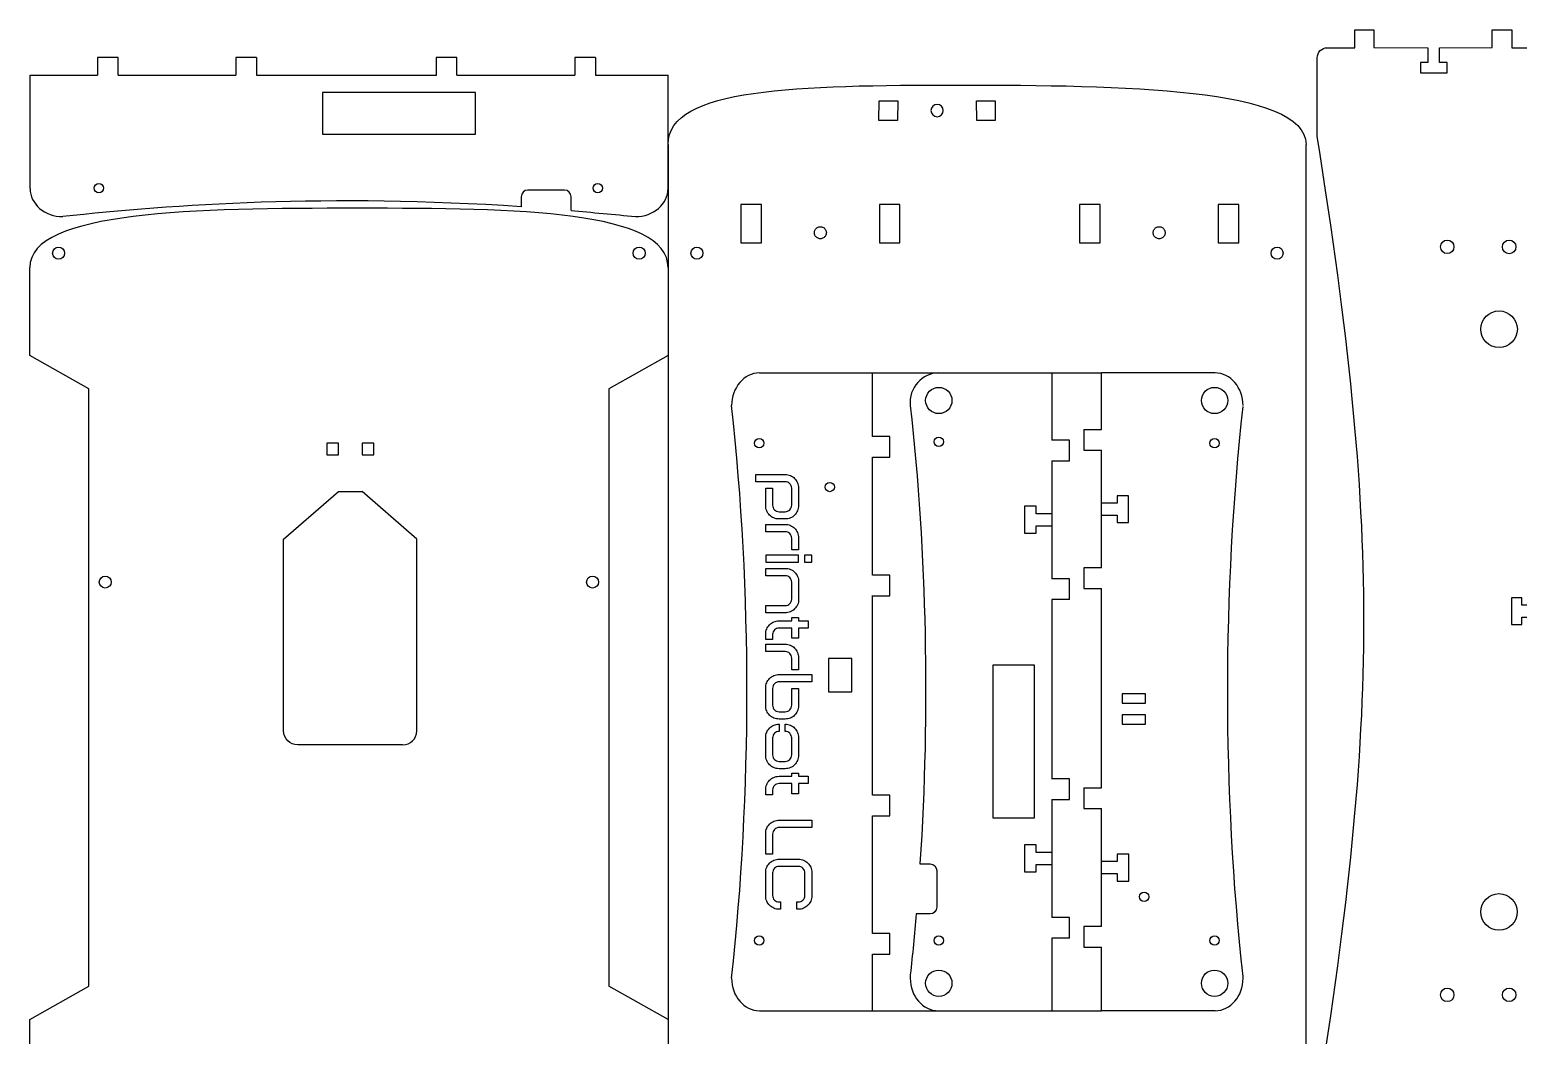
# Model space of a CAD drawing. Extents: x -194 to 677, y 303 to 810.
# Drawn here: x -194.3 to 252.9, y 477.3 to 779.5 of the extents above; entities that cross this region are included whole.
import ezdxf

# ---------------------------------------------------------------- set-up
doc = ezdxf.new("R2010")
doc.units = 0
doc.header["$MEASUREMENT"] = 0
doc.layers.add('LAYER_1', color=160, linetype='Continuous')

# ---------------------------------------------------------------- blocks, each defined once
blk = doc.blocks.new('AI9-BLK39')
at = {"layer": 'LAYER_1', "color": 7}
blk.add_open_spline([(30.24, 172.13), (30.24, 172.13), (22.8, 172.13), (22.8, 172.13), (22.8, 172.13), (22.8, 172.13), (22.8, 172.13), (22.8, 172.13), (22.8, 177.52), (22.8, 177.52), (22.8, 177.52), (16.92, 177.52), (16.92, 177.52), (16.92, 177.52), (16.92, 172.15), (16.92, 172.15), (16.92, 172.15), (1.13, 172.13), (1.13, 172.13), (1.13, 172.13), (1.13, 167.7), (1.13, 167.7), (1.13, 167.7), (3.35, 167.7), (3.35, 167.7), (3.35, 167.7), (3.35, 164.57), (3.35, 164.57), (3.35, 164.57), (-4.65, 164.57), (-4.65, 164.57), (-4.65, 164.57), (-4.65, 167.7), (-4.65, 167.7), (-4.65, 167.7), (-2.43, 167.7), (-2.43, 167.7), (-2.43, 167.7), (-2.43, 172.13), (-2.43, 172.13), (-2.43, 172.13), (-18.61, 172.15), (-18.61, 172.15), (-18.61, 172.15), (-18.61, 177.52), (-18.61, 177.52), (-18.61, 177.52), (-24.38, 177.52), (-24.38, 177.52), (-24.38, 177.52), (-24.38, 172.13), (-24.38, 172.13), (-24.38, 172.13), (-32.63, 172.13), (-32.63, 172.13), (-32.63, 172.13), (-32.63, 172.13), (-32.63, 172.13), (-33.43, 172.13), (-34.19, 171.82), (-34.75, 171.26), (-35.32, 170.69), (-35.63, 169.93), (-35.63, 169.13), (-35.63, 169.13), (-35.63, 145.52), (-35.63, 145.52), (-16.96, 26.82), (-16.96, -26.86), (-35.63, -145.56), (-35.63, -145.56), (-35.63, -169.13), (-35.63, -169.13), (-35.63, -169.92), (-35.32, -170.69), (-34.75, -171.25), (-34.19, -171.81), (-33.43, -172.13), (-32.63, -172.13), (-32.63, -172.13), (-24.42, -172.13), (-24.42, -172.13), (-24.42, -172.13), (-24.42, -177.52), (-24.42, -177.52), (-24.42, -177.52), (-18.79, -177.52), (-18.79, -177.52), (-18.79, -177.52), (-18.79, -172.15), (-18.79, -172.15), (-18.79, -172.15), (-2.75, -172.13), (-2.75, -172.13), (-2.75, -172.13), (-2.75, -167.7), (-2.75, -167.7), (-2.75, -167.7), (-4.97, -167.7), (-4.97, -167.7), (-4.97, -167.7), (-4.97, -164.57), (-4.97, -164.57), (-4.97, -164.57), (3.03, -164.57), (3.03, -164.57), (3.03, -164.57), (3.03, -167.7), (3.03, -167.7), (3.03, -167.7), (0.81, -167.7), (0.81, -167.7), (0.81, -167.7), (0.81, -172.13), (0.81, -172.13), (0.81, -172.13), (16.99, -172.15), (16.99, -172.15), (16.99, -172.15), (16.99, -177.52), (16.99, -177.52), (16.99, -177.52), (22.76, -177.52), (22.76, -177.52), (22.76, -177.52), (22.76, -172.13), (22.76, -172.13), (22.76, -172.13), (30.26, -172.13), (30.26, -172.13), (30.26, -172.13), (30.26, -29.92), (30.26, -29.92), (30.26, -29.92), (30.24, -29.92), (30.24, -29.92), (30.24, -29.92), (35.63, -29.92), (35.63, -29.92), (35.63, -29.92), (35.63, -24.03), (35.63, -24.03), (35.63, -24.03), (30.27, -24.03), (30.27, -24.03), (30.27, -24.03), (30.24, 1.03), (30.24, 1.03), (30.24, 1.03), (25.82, 1.03), (25.82, 1.03), (25.82, 1.03), (25.82, -1.19), (25.82, -1.19), (25.82, -1.19), (22.68, -1.19), (22.68, -1.19), (22.68, -1.19), (22.68, 6.81), (22.68, 6.81), (22.68, 6.81), (25.82, 6.81), (25.82, 6.81), (25.82, 6.81), (25.82, 4.59), (25.82, 4.59), (25.82, 4.59), (30.24, 4.59), (30.24, 4.59), (30.24, 4.59), (30.27, 28.98), (30.27, 28.98), (30.27, 28.98), (35.63, 28.98), (35.63, 28.98), (35.63, 28.98), (35.63, 34.74), (35.63, 34.74), (35.63, 34.74), (30.24, 34.74), (30.24, 34.74), (30.24, 34.74), (30.24, 172.13), (30.24, 172.13)], degree=3, knots=[0, 0, 0, 0, 1, 1, 1, 2, 2, 2, 3, 3, 3, 4, 4, 4, 5, 5, 5, 6, 6, 6, 7, 7, 7, 8, 8, 8, 9, 9, 9, 10, 10, 10, 11, 11, 11, 12, 12, 12, 13, 13, 13, 14, 14, 14, 15, 15, 15, 16, 16, 16, 17, 17, 17, 18, 18, 18, 19, 19, 19, 20, 20, 20, 21, 21, 21, 22, 22, 22, 23, 23, 23, 24, 24, 24, 25, 25, 25, 26, 26, 26, 27, 27, 27, 28, 28, 28, 29, 29, 29, 30, 30, 30, 31, 31, 31, 32, 32, 32, 33, 33, 33, 34, 34, 34, 35, 35, 35, 36, 36, 36, 37, 37, 37, 38, 38, 38, 39, 39, 39, 40, 40, 40, 41, 41, 41, 42, 42, 42, 43, 43, 43, 44, 44, 44, 45, 45, 45, 46, 46, 46, 47, 47, 47, 48, 48, 48, 49, 49, 49, 50, 50, 50, 51, 51, 51, 52, 52, 52, 53, 53, 53, 54, 54, 54, 55, 55, 55, 56, 56, 56, 57, 57, 57, 58, 58, 58, 59, 59, 59, 60, 60, 60, 61, 61, 61, 61], dxfattribs=at)

msp = doc.modelspace()

# ---------------------------------------------------------------- linework, layer by layer
at = {"layer": 'LAYER_1', "color": 7}
for p, q in [((-126.16, 771.13), (-126.16, 765.86)), ((-24.36, 771.14), (-24.36, 765.87)), ((-194.19, 731.74), (-194.19, 765.88)), ((-194.19, 765.88), (-173.97, 765.88)), ((-167.77, 765.88), (-148.04, 765.88)), ((-148.04, 765.88), (-132.37, 765.88)), ((-126.16, 765.88), (-72.13, 765.88)), ((-65.97, 765.88), (-46.24, 765.88)), ((-46.24, 765.88), (-30.57, 765.88)), ((-24.36, 765.88), (-2.51, 765.88)), ((-194.29, 681.58), (-194.29, 708.03)), ((24.97, 676.36), (58.89, 676.36)), ((58.89, 676.36), (78.67, 676.36)), ((78.67, 676.36), (112.8, 676.36)), ((112.8, 676.36), (127.72, 676.36)), ((161.85, 676.36), (127.72, 676.36)), ((-2.51, 482.09), (-20.3, 492.09)), ((24.97, 484.67), (58.89, 484.67)), ((58.73, 484.67), (78.67, 484.67)), ((78.67, 484.67), (112.8, 484.67)), ((112.8, 484.67), (127.72, 484.67)), ((161.85, 484.67), (127.72, 484.67))]:
    msp.add_line(p, q, dxfattribs=at)
at = {"layer": 'LAYER_1', "color": 1}
for p, q in [((-60.4, 760.68), (-106.3, 760.68)), ((60.85, 752.26), (60.92, 758.16)), ((60.92, 758.16), (66.52, 758.16)), ((66.52, 758.16), (66.45, 752.26)), ((90.16, 758.16), (95.76, 758.16)), ((90.22, 752.26), (90.16, 758.16)), ((95.76, 758.16), (95.82, 752.26)), ((66.45, 752.26), (60.85, 752.26)), ((95.82, 752.26), (90.22, 752.26)), ((58.89, 657.21), (58.89, 676.36)), ((112.8, 676.36), (112.8, 656.14)), ((127.72, 659.35), (127.72, 676.36)), ((122.46, 659.35), (127.73, 659.35)), ((64.15, 657.21), (58.88, 657.21)), ((127.71, 637.47), (127.71, 653.14)), ((58.9, 615.61), (58.9, 651)), ((112.8, 649.93), (112.8, 630.2)), ((-101.5, 640.76), (-94.44, 640.76)), ((127.71, 617.74), (127.71, 637.47)), ((112.8, 630.2), (112.8, 614.53)), ((58.89, 549.5), (58.89, 609.45)), ((118.06, 608.32), (112.79, 608.32)), ((112.8, 608.32), (112.8, 554.29)), ((127.72, 551.63), (127.72, 611.58)), ((107.61, 542.64), (107.61, 588.54)), ((133.91, 579.96), (133.91, 577.16)), ((140.91, 579.96), (133.91, 579.96)), ((133.91, 577.16), (140.91, 577.16)), ((140.91, 577.16), (140.91, 579.96)), ((133.91, 573.61), (133.91, 570.81)), ((140.91, 573.61), (133.91, 573.61)), ((140.91, 570.81), (140.91, 573.61)), ((133.91, 570.81), (140.91, 570.81)), ((-82.25, 564.56), (-113.78, 564.56)), ((122.46, 551.63), (127.73, 551.63)), ((64.15, 549.5), (58.88, 549.5)), ((112.81, 548.13), (112.81, 528.4)), ((58.9, 507.9), (58.9, 543.3)), ((127.72, 529.75), (127.72, 545.42)), ((112.81, 528.4), (112.81, 512.73)), ((127.72, 510.02), (127.72, 529.75)), ((118.06, 506.53), (112.79, 506.53)), ((112.8, 506.53), (112.8, 484.67)), ((58.89, 484.67), (58.89, 501.69)), ((127.72, 484.67), (127.72, 503.81))]:
    msp.add_line(p, q, dxfattribs=at)
at = {"layer": 'LAYER_1', "color": 7}
for points in [[(-167.77, 765.88), (-167.77, 771.13), (-173.97, 771.13), (-173.97, 771.13), (-173.97, 765.88)], [(-126.16, 771.13), (-132.37, 771.13), (-132.37, 765.88)], [(-65.97, 765.88), (-65.97, 771.14), (-72.18, 771.13), (-72.18, 771.13), (-72.18, 765.88)], [(-24.36, 771.14), (-30.57, 771.14), (-30.57, 765.88)], [(-194.29, 455.64), (-194.29, 482.09), (-176.5, 492.09), (-176.5, 671.58), (-194.29, 681.58)], [(-2.51, 681.58), (-20.3, 671.58), (-20.3, 492.09)]]:
    msp.add_lwpolyline(points, dxfattribs=at)
at = {"layer": 'LAYER_1', "color": 1}
for points in [[(-106.3, 760.68), (-106.3, 748.16), (-60.4, 748.16), (-60.4, 760.68)], [(122.46, 659.35), (122.46, 653.14), (127.71, 653.14)], [(58.9, 651), (64.15, 651), (64.15, 657.21)], [(112.8, 649.93), (118.06, 649.93), (118.06, 656.14), (118.06, 656.14), (112.8, 656.14)], [(112.8, 634.05), (108.12, 634.05), (108.12, 636.29), (104.63, 636.29), (104.63, 628.2), (108.12, 628.2), (108.12, 630.44), (112.8, 630.44)], [(127.71, 633.62), (132.4, 633.62), (132.4, 631.37), (135.88, 631.37), (135.88, 639.47), (132.4, 639.47), (132.4, 637.22), (127.71, 637.22)], [(127.71, 617.74), (122.46, 617.74), (122.46, 611.53), (122.46, 611.53), (127.71, 611.53)], [(58.9, 609.4), (64.15, 609.4), (64.15, 609.4), (64.15, 615.61), (58.9, 615.61)], [(118.06, 608.32), (118.06, 614.53), (112.8, 614.53)], [(107.61, 588.54), (95.08, 588.54), (95.08, 542.64), (107.61, 542.64)], [(112.8, 548.13), (118.06, 548.13), (118.06, 554.34), (118.06, 554.34), (112.8, 554.34)], [(122.46, 551.63), (122.46, 545.42), (127.72, 545.42)], [(58.9, 543.3), (64.15, 543.3), (64.15, 549.51)], [(112.8, 532.25), (108.12, 532.25), (108.12, 534.5), (104.63, 534.5), (104.63, 526.4), (108.12, 526.4), (108.12, 528.65), (112.81, 528.65)], [(127.72, 525.91), (132.4, 525.91), (132.4, 523.66), (135.89, 523.66), (135.89, 531.76), (132.4, 531.76), (132.4, 529.51), (127.72, 529.51)], [(118.06, 506.53), (118.06, 512.73), (112.81, 512.73)], [(127.72, 510.02), (122.46, 510.02), (122.46, 503.81), (122.46, 503.82), (127.72, 503.81)], [(58.89, 501.69), (64.15, 501.69), (64.15, 501.69), (64.15, 507.9), (58.89, 507.9)]]:
    msp.add_lwpolyline(points, dxfattribs=at)
for points in [[(25.56, 720.81), (25.56, 726.93), (19.36, 726.93), (19.36, 720.81), (19.36, 715.43), (25.56, 715.43)], [(60.97, 715.43), (67.16, 715.43), (67.16, 720.81), (67.16, 726.93), (60.97, 726.93), (60.97, 720.81)], [(127.35, 720.81), (127.35, 726.93), (121.15, 726.93), (121.15, 720.81), (121.15, 715.43), (127.35, 715.43)], [(162.76, 715.43), (168.95, 715.43), (168.95, 720.81), (168.95, 726.93), (162.76, 726.93), (162.76, 720.81)], [(-101.52, 655.23), (-105.02, 655.23), (-105.02, 651.73), (-101.52, 651.73)], [(-90.92, 655.23), (-94.42, 655.23), (-94.42, 651.73), (-90.92, 651.73)], [(36.72, 619.44), (36.72, 621.63), (26.82, 621.63), (26.82, 619.44)], [(38.53, 621.63), (38.53, 619.44), (40.68, 619.44), (40.68, 621.63)], [(45.68, 580.51), (52.7, 580.51), (52.7, 590.51), (52.69, 590.51), (45.69, 590.51), (45.69, 580.51)]]:
    msp.add_lwpolyline(points, close=True, dxfattribs=at)
for centre in [(247.17, 689.49), (247.15, 514.37)]:
    msp.add_circle(centre, 5.5, dxfattribs=at)
at = {"layer": 'LAYER_1', "color": 7}
for points, knots in [([(-12.33, 723.34), (-6.9, 723.34), (-2.51, 727.09), (-2.51, 731.74), (-2.51, 731.74), (-2.51, 765.88), (-2.51, 765.88)], [0, 0, 0, 0, 1, 1, 1, 2, 2, 2, 2]), ([(-2.51, 745.03), (-2.51, 762.17), (36.64, 762.86), (85.02, 762.86), (133.36, 762.86), (189.17, 762.17), (189.17, 745.03)], [0, 0, 0, 0, 1, 1, 1, 2, 2, 2, 2]), ([(-2.51, 745.03), (-2.51, 745.03), (-2.51, 454.95), (-2.51, 454.95), (-2.51, 451.63), (0.18, 448.95), (3.49, 448.95)], [0, 0, 0, 0, 1, 1, 1, 2, 2, 2, 2]), ([(183.17, 448.95), (186.49, 448.95), (189.17, 451.63), (189.17, 454.95), (189.17, 454.95), (189.17, 745.03), (189.17, 745.03)], [0, 0, 0, 0, 1, 1, 1, 2, 2, 2, 2]), ([(-31.63, 725.14), (-31.63, 725.14), (-31.63, 729.3), (-31.63, 729.3), (-31.63, 730.4), (-32.53, 731.3), (-33.63, 731.3), (-33.63, 731.3), (-44.62, 731.3), (-44.62, 731.3), (-45.73, 731.3), (-46.62, 730.4), (-46.62, 729.3), (-46.62, 729.3), (-46.62, 726.29), (-46.62, 726.29)], [0, 0, 0, 0, 1, 1, 1, 2, 2, 2, 3, 3, 3, 4, 4, 4, 5, 5, 5, 5]), ([(-2.51, 708.03), (-2.51, 725.16), (-47.44, 725.85), (-95.82, 725.85), (-144.17, 725.85), (-194.29, 725.16), (-194.29, 708.03)], [0, 0, 0, 0, 1, 1, 1, 2, 2, 2, 2]), ([(161.85, 484.67), (166.5, 484.67), (170.25, 489.06), (170.25, 494.49), (170.25, 494.49), (170.26, 494.94), (170.26, 494.94), (164.11, 550.59), (164.12, 610.63), (170.29, 666.32)], [0, 0, 0, 0, 1, 1, 1, 2, 2, 2, 3, 3, 3, 3])]:
    msp.add_open_spline(points, degree=3, knots=knots, dxfattribs=at)
at = {"layer": 'LAYER_1', "color": 1}
for points in [[(78.34, 757.06), (77.32, 757.06), (76.49, 756.24), (76.49, 755.21)], [(80.19, 755.21), (80.19, 756.24), (79.36, 757.06), (78.34, 757.06)], [(76.49, 755.21), (76.49, 754.19), (77.32, 753.36), (78.34, 753.36)], [(78.34, 753.36), (79.36, 753.36), (80.19, 754.19), (80.19, 755.21)]]:
    msp.add_open_spline(points, degree=3, dxfattribs=at)
at = {"layer": 'LAYER_1', "color": 7}
for points in [[(-194.19, 731.74), (-194.19, 727.09), (-189.8, 723.34), (-184.37, 723.34)], [(-46.62, 726.29), (-104.19, 730.16), (-151.4, 726.99), (-184.37, 723.34)], [(-31.63, 725.14), (-25.62, 724.62), (-18.52, 724.02), (-12.33, 723.34)], [(24.97, 676.36), (20.33, 676.36), (16.57, 671.96), (16.57, 666.53)], [(170.25, 666.53), (170.25, 671.96), (166.5, 676.36), (161.85, 676.36)], [(16.57, 494.49), (22.73, 550.15), (22.74, 610.84), (16.57, 666.53)], [(16.57, 494.49), (16.57, 489.06), (20.33, 484.67), (24.97, 484.67)]]:
    msp.add_open_spline(points, degree=3, dxfattribs=at)
at = {"layer": 'LAYER_1', "color": 1}
for points, knots in [([(-174.9, 731.88), (-174.9, 731.11), (-174.28, 730.48), (-173.5, 730.48), (-172.73, 730.48), (-172.1, 731.11), (-172.1, 731.88), (-172.1, 732.65), (-172.73, 733.28), (-173.5, 733.28), (-174.28, 733.28), (-174.9, 732.65), (-174.9, 731.88), (-174.9, 731.88), (-174.9, 731.88), (-174.9, 731.88)], [0, 0, 0, 0, 1, 1, 1, 2, 2, 2, 3, 3, 3, 4, 4, 4, 5, 5, 5, 5]), ([(-22.23, 731.88), (-22.23, 732.65), (-22.86, 733.28), (-23.63, 733.28), (-24.4, 733.28), (-25.03, 732.65), (-25.03, 731.88), (-25.03, 731.11), (-24.4, 730.48), (-23.63, 730.48), (-22.86, 730.48), (-22.23, 731.11), (-22.23, 731.88), (-22.23, 731.88), (-22.23, 731.88), (-22.23, 731.88)], [0, 0, 0, 0, 1, 1, 1, 2, 2, 2, 3, 3, 3, 4, 4, 4, 5, 5, 5, 5]), ([(44.15, 720.05), (43.88, 720.21), (43.57, 720.3), (43.25, 720.29), (42.94, 720.3), (42.63, 720.21), (42.35, 720.05), (42.08, 719.9), (41.85, 719.67), (41.69, 719.39), (41.54, 719.12), (41.45, 718.81), (41.45, 718.49), (41.45, 718.18), (41.54, 717.87), (41.69, 717.6), (41.85, 717.32), (42.08, 717.09), (42.35, 716.94), (42.63, 716.78), (42.94, 716.69), (43.25, 716.69), (43.57, 716.69), (43.88, 716.78), (44.15, 716.94), (44.43, 717.09), (44.65, 717.32), (44.81, 717.6), (44.97, 717.87), (45.05, 718.18), (45.05, 718.49), (45.05, 718.81), (44.97, 719.12), (44.81, 719.39), (44.65, 719.67), (44.43, 719.9), (44.15, 720.05)], [0, 0, 0, 0, 1, 1, 1, 2, 2, 2, 3, 3, 3, 4, 4, 4, 5, 5, 5, 6, 6, 6, 7, 7, 7, 8, 8, 8, 9, 9, 9, 10, 10, 10, 11, 11, 11, 12, 12, 12, 12]), ([(145.94, 720.05), (145.67, 720.21), (145.36, 720.3), (145.04, 720.29), (144.73, 720.3), (144.42, 720.21), (144.14, 720.05), (143.87, 719.9), (143.64, 719.67), (143.49, 719.39), (143.33, 719.12), (143.24, 718.81), (143.24, 718.49), (143.24, 718.18), (143.33, 717.87), (143.49, 717.6), (143.64, 717.32), (143.87, 717.09), (144.14, 716.94), (144.42, 716.78), (144.73, 716.69), (145.04, 716.69), (145.36, 716.69), (145.67, 716.78), (145.94, 716.94), (146.22, 717.09), (146.45, 717.32), (146.6, 717.6), (146.76, 717.87), (146.84, 718.18), (146.84, 718.49), (146.84, 718.81), (146.76, 719.12), (146.6, 719.39), (146.45, 719.67), (146.22, 719.9), (145.94, 720.05)], [0, 0, 0, 0, 1, 1, 1, 2, 2, 2, 3, 3, 3, 4, 4, 4, 5, 5, 5, 6, 6, 6, 7, 7, 7, 8, 8, 8, 9, 9, 9, 10, 10, 10, 11, 11, 11, 12, 12, 12, 12]), ([(229.57, 714.26), (229.57, 713.13), (230.48, 712.22), (231.6, 712.22), (232.72, 712.22), (233.63, 713.13), (233.63, 714.26), (233.63, 715.38), (232.72, 716.29), (231.6, 716.29), (230.48, 716.29), (229.57, 715.38), (229.57, 714.26), (229.57, 714.26), (229.57, 714.26), (229.57, 714.26)], [0, 0, 0, 0, 1, 1, 1, 2, 2, 2, 3, 3, 3, 4, 4, 4, 5, 5, 5, 5]), ([(248.17, 714.24), (248.17, 713.11), (249.08, 712.2), (250.2, 712.2), (251.32, 712.2), (252.24, 713.11), (252.24, 714.24), (252.24, 715.36), (251.32, 716.27), (250.2, 716.27), (249.08, 716.27), (248.17, 715.36), (248.17, 714.24), (248.17, 714.24), (248.17, 714.24), (248.17, 714.24)], [0, 0, 0, 0, 1, 1, 1, 2, 2, 2, 3, 3, 3, 4, 4, 4, 5, 5, 5, 5]), ([(-187.41, 712.35), (-187.41, 711.35), (-186.6, 710.55), (-185.61, 710.55), (-184.61, 710.55), (-183.81, 711.35), (-183.81, 712.35), (-183.81, 713.34), (-184.61, 714.15), (-185.61, 714.15), (-186.6, 714.15), (-187.41, 713.34), (-187.41, 712.35), (-187.41, 712.35), (-187.41, 712.35), (-187.41, 712.35)], [0, 0, 0, 0, 1, 1, 1, 2, 2, 2, 3, 3, 3, 4, 4, 4, 5, 5, 5, 5]), ([(-12.99, 712.35), (-12.99, 711.35), (-12.18, 710.55), (-11.19, 710.55), (-10.19, 710.55), (-9.39, 711.35), (-9.39, 712.35), (-9.39, 713.34), (-10.19, 714.15), (-11.19, 714.15), (-12.18, 714.15), (-12.99, 713.34), (-12.99, 712.35), (-12.99, 712.35), (-12.99, 712.35), (-12.99, 712.35)], [0, 0, 0, 0, 1, 1, 1, 2, 2, 2, 3, 3, 3, 4, 4, 4, 5, 5, 5, 5]), ([(4.37, 712.35), (4.37, 711.35), (5.18, 710.55), (6.17, 710.55), (7.17, 710.55), (7.97, 711.35), (7.97, 712.35), (7.97, 713.34), (7.17, 714.15), (6.17, 714.15), (5.18, 714.15), (4.37, 713.34), (4.37, 712.35), (4.37, 712.35), (4.37, 712.35), (4.37, 712.35)], [0, 0, 0, 0, 1, 1, 1, 2, 2, 2, 3, 3, 3, 4, 4, 4, 5, 5, 5, 5]), ([(178.69, 712.35), (178.69, 711.35), (179.5, 710.55), (180.49, 710.55), (181.49, 710.55), (182.29, 711.35), (182.29, 712.35), (182.29, 713.34), (181.49, 714.15), (180.49, 714.15), (179.5, 714.15), (178.69, 713.34), (178.69, 712.35), (178.69, 712.35), (178.69, 712.35), (178.69, 712.35)], [0, 0, 0, 0, 1, 1, 1, 2, 2, 2, 3, 3, 3, 4, 4, 4, 5, 5, 5, 5]), ([(78.67, 676.36), (74.02, 676.36), (69.67, 671.93), (70.27, 666.53), (75.22, 621.78), (76.19, 574.79), (73.18, 528.79), (73.18, 528.79), (73.38, 528.79), (73.38, 528.79), (73.38, 528.79), (76.22, 528.79), (76.22, 528.79), (77.33, 528.79), (78.22, 527.89), (78.22, 526.79), (78.22, 526.79), (78.22, 515.79), (78.22, 515.79), (78.22, 514.69), (77.33, 513.79), (76.22, 513.79), (76.22, 513.79), (72.22, 513.79), (72.22, 513.79), (72.22, 513.79), (72.05, 513.79), (72.05, 513.79), (71.53, 507.64), (70.93, 501.54), (70.27, 495.49), (70.27, 495.49), (70.27, 494.49), (70.27, 494.49), (70.27, 489.06), (74.02, 484.67), (78.67, 484.67)], [0, 0, 0, 0, 1, 1, 1, 2, 2, 2, 3, 3, 3, 4, 4, 4, 5, 5, 5, 6, 6, 6, 7, 7, 7, 8, 8, 8, 9, 9, 9, 10, 10, 10, 11, 11, 11, 12, 12, 12, 12]), ([(78.84, 672.02), (76.66, 672.02), (74.89, 670.25), (74.89, 668.07), (74.89, 665.89), (76.66, 664.12), (78.84, 664.12), (81.02, 664.12), (82.79, 665.89), (82.79, 668.07), (82.79, 670.25), (81.02, 672.02), (78.84, 672.02), (78.84, 672.02), (78.84, 672.02), (78.84, 672.02)], [0, 0, 0, 0, 1, 1, 1, 2, 2, 2, 3, 3, 3, 4, 4, 4, 5, 5, 5, 5]), ([(161.71, 672.02), (159.53, 672.02), (157.76, 670.26), (157.76, 668.07), (157.76, 665.89), (159.53, 664.12), (161.71, 664.12), (163.89, 664.12), (165.66, 665.89), (165.66, 668.07), (165.66, 670.26), (163.89, 672.02), (161.71, 672.02), (161.71, 672.02), (161.71, 672.02), (161.71, 672.02)], [0, 0, 0, 0, 1, 1, 1, 2, 2, 2, 3, 3, 3, 4, 4, 4, 5, 5, 5, 5]), ([(24.9, 656.63), (24.13, 656.63), (23.5, 656.01), (23.5, 655.23), (23.5, 654.46), (24.13, 653.83), (24.9, 653.83), (25.67, 653.83), (26.3, 654.46), (26.3, 655.23), (26.3, 656.01), (25.67, 656.63), (24.9, 656.63), (24.9, 656.63), (24.9, 656.63), (24.9, 656.63)], [0, 0, 0, 0, 1, 1, 1, 2, 2, 2, 3, 3, 3, 4, 4, 4, 5, 5, 5, 5]), ([(78.81, 657.07), (78.03, 657.07), (77.41, 656.44), (77.41, 655.67), (77.41, 654.89), (78.03, 654.27), (78.81, 654.27), (79.58, 654.27), (80.21, 654.89), (80.21, 655.67), (80.21, 656.44), (79.58, 657.07), (78.81, 657.07), (78.81, 657.07), (78.81, 657.07), (78.81, 657.07)], [0, 0, 0, 0, 1, 1, 1, 2, 2, 2, 3, 3, 3, 4, 4, 4, 5, 5, 5, 5]), ([(161.71, 656.63), (160.94, 656.63), (160.31, 656.01), (160.31, 655.23), (160.31, 654.46), (160.94, 653.83), (161.71, 653.83), (162.48, 653.83), (163.11, 654.46), (163.11, 655.23), (163.11, 656.01), (162.48, 656.63), (161.71, 656.63), (161.71, 656.63), (161.71, 656.63), (161.71, 656.63)], [0, 0, 0, 0, 1, 1, 1, 2, 2, 2, 3, 3, 3, 4, 4, 4, 5, 5, 5, 5]), ([(34.25, 632.78), (34.73, 632.99), (35.16, 633.27), (35.53, 633.64), (35.9, 634.02), (36.19, 634.44), (36.4, 634.93), (36.6, 635.42), (36.7, 635.93), (36.7, 636.48), (36.7, 636.48), (36.7, 641.82), (36.7, 641.82), (36.7, 642.38), (36.6, 642.9), (36.4, 643.38), (36.19, 643.86), (35.9, 644.29), (35.53, 644.66), (35.16, 645.03), (34.73, 645.32), (34.25, 645.53), (33.76, 645.74), (33.24, 645.85), (32.67, 645.85), (32.67, 645.85), (23.85, 645.85), (23.85, 645.85), (23.85, 645.85), (23.85, 643.66), (23.85, 643.66), (23.85, 643.66), (25.31, 643.66), (25.31, 643.66), (25.31, 643.66), (27.26, 643.66), (27.26, 643.66), (27.26, 643.66), (30.85, 643.66), (30.85, 643.66), (30.85, 643.66), (31.5, 643.66), (31.5, 643.66), (31.5, 643.66), (32.65, 643.66), (32.65, 643.66), (32.94, 643.66), (33.2, 643.61), (33.43, 643.5), (33.67, 643.39), (33.88, 643.24), (34.06, 643.07), (34.44, 642.71), (34.63, 642.25), (34.63, 641.68), (34.63, 641.68), (34.63, 636.64), (34.63, 636.64), (34.63, 636.09), (34.44, 635.62), (34.06, 635.24), (33.67, 634.85), (33.21, 634.66), (32.65, 634.66), (32.65, 634.66), (30.85, 634.66), (30.85, 634.66), (30.29, 634.66), (29.83, 634.85), (29.47, 635.24), (29.09, 635.62), (28.89, 636.09), (28.89, 636.64), (28.89, 636.64), (28.89, 641.68), (28.89, 641.68), (28.89, 641.68), (26.82, 641.68), (26.82, 641.68), (26.82, 641.68), (26.82, 636.48), (26.82, 636.48), (26.82, 635.93), (26.92, 635.42), (27.13, 634.93), (27.33, 634.44), (27.62, 634.02), (27.99, 633.64), (28.36, 633.27), (28.79, 632.99), (29.27, 632.78), (29.75, 632.58), (30.27, 632.47), (30.83, 632.47), (30.83, 632.47), (32.67, 632.47), (32.67, 632.47), (33.24, 632.47), (33.76, 632.58), (34.25, 632.78)], [0, 0, 0, 0, 1, 1, 1, 2, 2, 2, 3, 3, 3, 4, 4, 4, 5, 5, 5, 6, 6, 6, 7, 7, 7, 8, 8, 8, 9, 9, 9, 10, 10, 10, 11, 11, 11, 12, 12, 12, 13, 13, 13, 14, 14, 14, 15, 15, 15, 16, 16, 16, 17, 17, 17, 18, 18, 18, 19, 19, 19, 20, 20, 20, 21, 21, 21, 22, 22, 22, 23, 23, 23, 24, 24, 24, 25, 25, 25, 26, 26, 26, 27, 27, 27, 28, 28, 28, 29, 29, 29, 30, 30, 30, 31, 31, 31, 32, 32, 32, 33, 33, 33, 33]), ([(-113.78, 564.56), (-116.12, 564.56), (-118.01, 566.45), (-118.01, 568.79), (-118.01, 568.79), (-118.01, 626.36), (-118.01, 626.36), (-118.01, 626.36), (-118.01, 626.36), (-118.01, 626.36), (-118.01, 626.36), (-101.5, 640.76), (-101.5, 640.76)], [0, 0, 0, 0, 1, 1, 1, 2, 2, 2, 3, 3, 3, 4, 4, 4, 4]), ([(-82.25, 564.56), (-79.91, 564.56), (-78.01, 566.45), (-78.01, 568.79), (-78.01, 568.79), (-78.01, 626.36), (-78.01, 626.36), (-78.01, 626.36), (-94.44, 640.76), (-94.44, 640.76)], [0, 0, 0, 0, 1, 1, 1, 2, 2, 2, 3, 3, 3, 3]), ([(46.09, 643.47), (45.31, 643.47), (44.69, 642.85), (44.69, 642.07), (44.69, 641.3), (45.31, 640.67), (46.09, 640.67), (46.86, 640.67), (47.49, 641.3), (47.49, 642.07), (47.49, 642.85), (46.86, 643.47), (46.09, 643.47), (46.09, 643.47), (46.09, 643.47), (46.09, 643.47)], [0, 0, 0, 0, 1, 1, 1, 2, 2, 2, 3, 3, 3, 4, 4, 4, 5, 5, 5, 5]), ([(36.7, 626.81), (36.7, 627.37), (36.6, 627.9), (36.4, 628.39), (36.19, 628.87), (35.9, 629.3), (35.53, 629.67), (35.16, 630.03), (34.73, 630.31), (34.25, 630.53), (33.76, 630.74), (33.24, 630.84), (32.69, 630.84), (32.69, 630.84), (26.82, 630.84), (26.82, 630.84), (26.82, 630.84), (26.82, 628.65), (26.82, 628.65), (26.82, 628.65), (32.67, 628.65), (32.67, 628.65), (32.94, 628.65), (33.2, 628.6), (33.43, 628.5), (33.67, 628.4), (33.88, 628.26), (34.06, 628.08), (34.44, 627.69), (34.63, 627.23), (34.63, 626.68), (34.63, 626.68), (34.63, 623.17), (34.63, 623.17), (34.63, 623.17), (36.7, 623.17), (36.7, 623.17), (36.7, 623.17), (36.7, 626.81), (36.7, 626.81)], [0, 0, 0, 0, 1, 1, 1, 2, 2, 2, 3, 3, 3, 4, 4, 4, 5, 5, 5, 6, 6, 6, 7, 7, 7, 8, 8, 8, 9, 9, 9, 10, 10, 10, 11, 11, 11, 12, 12, 12, 13, 13, 13, 13]), ([(26.82, 604.26), (26.82, 604.26), (32.67, 604.26), (32.67, 604.26), (32.67, 604.26), (32.69, 604.26), (32.69, 604.26), (33.26, 604.26), (33.78, 604.36), (34.26, 604.57), (34.74, 604.77), (35.16, 605.06), (35.53, 605.43), (35.9, 605.8), (36.2, 606.23), (36.41, 606.71), (36.62, 607.19), (36.72, 607.71), (36.72, 608.27), (36.72, 608.27), (36.72, 613.61), (36.72, 613.61), (36.72, 614.17), (36.62, 614.69), (36.41, 615.17), (36.2, 615.65), (35.9, 616.08), (35.53, 616.45), (35.16, 616.82), (34.74, 617.11), (34.26, 617.31), (33.78, 617.52), (33.26, 617.62), (32.69, 617.62), (32.69, 617.62), (26.82, 617.62), (26.82, 617.62), (26.82, 617.62), (26.82, 615.43), (26.82, 615.43), (26.82, 615.43), (32.67, 615.43), (32.67, 615.43), (33.22, 615.43), (33.69, 615.24), (34.08, 614.86), (34.25, 614.68), (34.39, 614.47), (34.5, 614.23), (34.6, 614), (34.65, 613.74), (34.65, 613.47), (34.65, 613.47), (34.65, 608.41), (34.65, 608.41), (34.65, 608.14), (34.6, 607.89), (34.5, 607.65), (34.39, 607.41), (34.25, 607.2), (34.08, 607.03), (33.69, 606.64), (33.22, 606.45), (32.67, 606.45), (32.67, 606.45), (26.82, 606.45), (26.82, 606.45), (26.82, 606.45), (26.82, 604.26), (26.82, 604.26)], [0, 0, 0, 0, 1, 1, 1, 2, 2, 2, 3, 3, 3, 4, 4, 4, 5, 5, 5, 6, 6, 6, 7, 7, 7, 8, 8, 8, 9, 9, 9, 10, 10, 10, 11, 11, 11, 12, 12, 12, 13, 13, 13, 14, 14, 14, 15, 15, 15, 16, 16, 16, 17, 17, 17, 18, 18, 18, 19, 19, 19, 20, 20, 20, 21, 21, 21, 22, 22, 22, 23, 23, 23, 23]), ([(-173.4, 613.5), (-173.4, 612.51), (-172.59, 611.7), (-171.6, 611.7), (-170.6, 611.7), (-169.8, 612.51), (-169.8, 613.5), (-169.8, 614.49), (-170.6, 615.3), (-171.6, 615.3), (-172.59, 615.3), (-173.4, 614.49), (-173.4, 613.5), (-173.4, 613.5), (-173.4, 613.5), (-173.4, 613.5)], [0, 0, 0, 0, 1, 1, 1, 2, 2, 2, 3, 3, 3, 4, 4, 4, 5, 5, 5, 5]), ([(-26.99, 613.5), (-26.99, 612.51), (-26.19, 611.7), (-25.19, 611.7), (-24.2, 611.7), (-23.39, 612.51), (-23.39, 613.5), (-23.39, 614.49), (-24.2, 615.3), (-25.19, 615.3), (-26.19, 615.3), (-26.99, 614.49), (-26.99, 613.5), (-26.99, 613.5), (-26.99, 613.5), (-26.99, 613.5)], [0, 0, 0, 0, 1, 1, 1, 2, 2, 2, 3, 3, 3, 4, 4, 4, 5, 5, 5, 5]), ([(26.82, 596.26), (26.82, 596.26), (28.89, 596.26), (28.89, 596.26), (28.89, 596.26), (28.89, 597.81), (28.89, 597.81), (28.93, 598.35), (29.14, 598.79), (29.51, 599.12), (29.87, 599.48), (30.31, 599.66), (30.85, 599.66), (30.85, 599.66), (34.63, 599.66), (34.63, 599.66), (34.63, 599.66), (34.63, 596.64), (34.63, 596.64), (34.63, 596.64), (35.07, 596.64), (35.07, 596.64), (35.07, 596.64), (36.7, 596.64), (36.7, 596.64), (36.7, 596.64), (36.7, 599.66), (36.7, 599.66), (36.7, 599.66), (39.58, 599.66), (39.58, 599.66), (39.58, 599.66), (39.58, 601.86), (39.58, 601.86), (39.58, 601.86), (36.7, 601.86), (36.7, 601.86), (36.7, 601.86), (36.7, 602.82), (36.7, 602.82), (36.7, 602.82), (34.63, 602.82), (34.63, 602.82), (34.63, 602.82), (34.63, 601.86), (34.63, 601.86), (34.63, 601.86), (30.83, 601.86), (30.83, 601.86), (30.27, 601.86), (29.75, 601.76), (29.27, 601.55), (28.79, 601.33), (28.36, 601.04), (27.99, 600.67), (27.62, 600.3), (27.33, 599.88), (27.13, 599.4), (26.92, 598.92), (26.82, 598.4), (26.82, 597.83), (26.82, 597.83), (26.82, 596.26), (26.82, 596.26)], [0, 0, 0, 0, 1, 1, 1, 2, 2, 2, 3, 3, 3, 4, 4, 4, 5, 5, 5, 6, 6, 6, 7, 7, 7, 8, 8, 8, 9, 9, 9, 10, 10, 10, 11, 11, 11, 12, 12, 12, 13, 13, 13, 14, 14, 14, 15, 15, 15, 16, 16, 16, 17, 17, 17, 18, 18, 18, 19, 19, 19, 20, 20, 20, 21, 21, 21, 21]), ([(36.7, 590.79), (36.7, 591.35), (36.6, 591.88), (36.4, 592.36), (36.19, 592.85), (35.9, 593.28), (35.53, 593.65), (35.16, 594.01), (34.73, 594.29), (34.25, 594.5), (33.76, 594.71), (33.24, 594.82), (32.69, 594.82), (32.69, 594.82), (26.82, 594.82), (26.82, 594.82), (26.82, 594.82), (26.82, 592.63), (26.82, 592.63), (26.82, 592.63), (32.67, 592.63), (32.67, 592.63), (32.94, 592.63), (33.2, 592.58), (33.43, 592.48), (33.67, 592.38), (33.88, 592.23), (34.06, 592.06), (34.44, 591.67), (34.63, 591.21), (34.63, 590.65), (34.63, 590.65), (34.63, 587.14), (34.63, 587.14), (34.63, 587.14), (36.7, 587.14), (36.7, 587.14), (36.7, 587.14), (36.7, 590.79), (36.7, 590.79)], [0, 0, 0, 0, 1, 1, 1, 2, 2, 2, 3, 3, 3, 4, 4, 4, 5, 5, 5, 6, 6, 6, 7, 7, 7, 8, 8, 8, 9, 9, 9, 10, 10, 10, 11, 11, 11, 12, 12, 12, 13, 13, 13, 13]), ([(34.26, 572.65), (34.74, 572.86), (35.16, 573.15), (35.53, 573.52), (35.9, 573.89), (36.19, 574.31), (36.4, 574.79), (36.6, 575.27), (36.7, 575.79), (36.7, 576.36), (36.7, 576.36), (36.7, 581.56), (36.7, 581.56), (36.7, 581.56), (34.63, 581.56), (34.63, 581.56), (34.63, 581.56), (34.63, 576.49), (34.63, 576.49), (34.63, 575.93), (34.44, 575.47), (34.06, 575.11), (33.7, 574.73), (33.24, 574.53), (32.67, 574.53), (32.67, 574.53), (30.87, 574.53), (30.87, 574.53), (30.32, 574.53), (29.85, 574.73), (29.47, 575.11), (29.09, 575.49), (28.89, 575.95), (28.89, 576.49), (28.89, 576.49), (28.89, 581.56), (28.89, 581.56), (28.89, 582.12), (29.09, 582.58), (29.47, 582.94), (29.85, 583.32), (30.32, 583.52), (30.87, 583.52), (30.87, 583.52), (32.3, 583.52), (32.3, 583.52), (32.3, 583.52), (32.67, 583.52), (32.67, 583.52), (32.67, 583.52), (36.26, 583.52), (36.26, 583.52), (36.26, 583.52), (37.9, 583.52), (37.9, 583.52), (37.9, 583.52), (40.68, 583.52), (40.68, 583.52), (40.68, 583.52), (40.68, 585.7), (40.68, 585.7), (40.68, 585.7), (30.85, 585.7), (30.85, 585.7), (30.29, 585.7), (29.76, 585.6), (29.28, 585.4), (28.79, 585.19), (28.36, 584.9), (27.99, 584.53), (27.62, 584.16), (27.33, 583.74), (27.13, 583.26), (26.92, 582.78), (26.82, 582.26), (26.82, 581.69), (26.82, 581.69), (26.82, 576.36), (26.82, 576.36), (26.82, 575.79), (26.92, 575.27), (27.13, 574.79), (27.33, 574.31), (27.62, 573.89), (27.99, 573.52), (28.36, 573.15), (28.79, 572.86), (29.28, 572.65), (29.76, 572.45), (30.29, 572.35), (30.85, 572.35), (30.85, 572.35), (32.69, 572.35), (32.69, 572.35), (33.26, 572.35), (33.78, 572.45), (34.26, 572.65)], [0, 0, 0, 0, 1, 1, 1, 2, 2, 2, 3, 3, 3, 4, 4, 4, 5, 5, 5, 6, 6, 6, 7, 7, 7, 8, 8, 8, 9, 9, 9, 10, 10, 10, 11, 11, 11, 12, 12, 12, 13, 13, 13, 14, 14, 14, 15, 15, 15, 16, 16, 16, 17, 17, 17, 18, 18, 18, 19, 19, 19, 20, 20, 20, 21, 21, 21, 22, 22, 22, 23, 23, 23, 24, 24, 24, 25, 25, 25, 26, 26, 26, 27, 27, 27, 28, 28, 28, 29, 29, 29, 30, 30, 30, 31, 31, 31, 32, 32, 32, 32]), ([(34.25, 557.74), (34.73, 557.95), (35.16, 558.23), (35.53, 558.61), (35.9, 558.98), (36.19, 559.41), (36.4, 559.89), (36.6, 560.38), (36.7, 560.9), (36.7, 561.46), (36.7, 561.46), (36.7, 566.78), (36.7, 566.78), (36.7, 567.34), (36.6, 567.87), (36.4, 568.35), (36.19, 568.84), (35.9, 569.26), (35.53, 569.62), (35.16, 569.99), (34.73, 570.28), (34.25, 570.49), (33.76, 570.71), (33.24, 570.81), (32.67, 570.81), (32.67, 570.81), (32.65, 570.81), (32.65, 570.81), (32.65, 570.81), (32.65, 568.62), (32.65, 568.62), (32.94, 568.62), (33.2, 568.57), (33.43, 568.47), (33.67, 568.37), (33.88, 568.23), (34.06, 568.05), (34.44, 567.66), (34.63, 567.2), (34.63, 566.65), (34.63, 566.65), (34.63, 561.6), (34.63, 561.6), (34.63, 561.05), (34.44, 560.58), (34.06, 560.2), (33.88, 560.02), (33.67, 559.88), (33.43, 559.78), (33.2, 559.67), (32.94, 559.62), (32.65, 559.62), (32.65, 559.62), (30.85, 559.62), (30.85, 559.62), (30.58, 559.62), (30.33, 559.67), (30.09, 559.78), (29.86, 559.88), (29.65, 560.02), (29.47, 560.2), (29.09, 560.58), (28.89, 561.05), (28.89, 561.6), (28.89, 561.6), (28.89, 566.65), (28.89, 566.65), (28.89, 567.2), (29.09, 567.66), (29.47, 568.05), (29.65, 568.23), (29.86, 568.37), (30.09, 568.47), (30.33, 568.57), (30.58, 568.62), (30.85, 568.62), (30.85, 568.62), (30.85, 570.81), (30.85, 570.81), (30.85, 570.81), (30.83, 570.81), (30.83, 570.81), (30.27, 570.81), (29.75, 570.71), (29.27, 570.49), (28.79, 570.28), (28.36, 569.99), (27.99, 569.62), (27.62, 569.26), (27.33, 568.84), (27.13, 568.35), (26.92, 567.87), (26.82, 567.34), (26.82, 566.78), (26.82, 566.78), (26.82, 561.46), (26.82, 561.46), (26.82, 560.9), (26.92, 560.38), (27.13, 559.89), (27.33, 559.41), (27.62, 558.98), (27.99, 558.61), (28.36, 558.23), (28.79, 557.95), (29.27, 557.74), (29.75, 557.54), (30.27, 557.43), (30.83, 557.43), (30.83, 557.43), (32.67, 557.43), (32.67, 557.43), (33.24, 557.43), (33.76, 557.54), (34.25, 557.74)], [0, 0, 0, 0, 1, 1, 1, 2, 2, 2, 3, 3, 3, 4, 4, 4, 5, 5, 5, 6, 6, 6, 7, 7, 7, 8, 8, 8, 9, 9, 9, 10, 10, 10, 11, 11, 11, 12, 12, 12, 13, 13, 13, 14, 14, 14, 15, 15, 15, 16, 16, 16, 17, 17, 17, 18, 18, 18, 19, 19, 19, 20, 20, 20, 21, 21, 21, 22, 22, 22, 23, 23, 23, 24, 24, 24, 25, 25, 25, 26, 26, 26, 27, 27, 27, 28, 28, 28, 29, 29, 29, 30, 30, 30, 31, 31, 31, 32, 32, 32, 33, 33, 33, 34, 34, 34, 35, 35, 35, 36, 36, 36, 37, 37, 37, 38, 38, 38, 38]), ([(26.82, 549.53), (26.82, 549.53), (28.89, 549.53), (28.89, 549.53), (28.89, 549.53), (28.89, 551.08), (28.89, 551.08), (28.93, 551.62), (29.14, 552.06), (29.51, 552.39), (29.87, 552.75), (30.31, 552.93), (30.85, 552.93), (30.85, 552.93), (34.63, 552.93), (34.63, 552.93), (34.63, 552.93), (34.63, 549.91), (34.63, 549.91), (34.63, 549.91), (35.07, 549.91), (35.07, 549.91), (35.07, 549.91), (36.7, 549.91), (36.7, 549.91), (36.7, 549.91), (36.7, 552.93), (36.7, 552.93), (36.7, 552.93), (39.58, 552.93), (39.58, 552.93), (39.58, 552.93), (39.58, 555.13), (39.58, 555.13), (39.58, 555.13), (36.7, 555.13), (36.7, 555.13), (36.7, 555.13), (36.7, 556.09), (36.7, 556.09), (36.7, 556.09), (34.63, 556.09), (34.63, 556.09), (34.63, 556.09), (34.63, 555.13), (34.63, 555.13), (34.63, 555.13), (30.83, 555.13), (30.83, 555.13), (30.27, 555.13), (29.75, 555.03), (29.27, 554.82), (28.79, 554.6), (28.36, 554.31), (27.99, 553.94), (27.62, 553.57), (27.33, 553.15), (27.13, 552.67), (26.92, 552.19), (26.82, 551.67), (26.82, 551.1), (26.82, 551.1), (26.82, 549.53), (26.82, 549.53)], [0, 0, 0, 0, 1, 1, 1, 2, 2, 2, 3, 3, 3, 4, 4, 4, 5, 5, 5, 6, 6, 6, 7, 7, 7, 8, 8, 8, 9, 9, 9, 10, 10, 10, 11, 11, 11, 12, 12, 12, 13, 13, 13, 14, 14, 14, 15, 15, 15, 16, 16, 16, 17, 17, 17, 18, 18, 18, 19, 19, 19, 20, 20, 20, 21, 21, 21, 21]), ([(29.05, 538.54), (29.15, 538.78), (29.29, 538.99), (29.47, 539.17), (29.65, 539.34), (29.86, 539.49), (30.09, 539.59), (30.33, 539.69), (30.59, 539.74), (30.87, 539.74), (30.87, 539.74), (40.68, 539.74), (40.68, 539.74), (40.68, 539.74), (40.68, 541.93), (40.68, 541.93), (40.68, 541.93), (30.85, 541.93), (30.85, 541.93), (30.29, 541.93), (29.76, 541.83), (29.28, 541.62), (28.79, 541.42), (28.36, 541.13), (27.99, 540.76), (27.63, 540.39), (27.35, 539.96), (27.14, 539.47), (26.93, 538.99), (26.82, 538.46), (26.82, 537.9), (26.82, 537.9), (26.82, 531.78), (26.82, 531.78), (26.82, 531.78), (28.89, 531.78), (28.89, 531.78), (28.89, 531.78), (28.89, 537.76), (28.89, 537.76), (28.89, 538.05), (28.95, 538.31), (29.05, 538.54)], [0, 0, 0, 0, 1, 1, 1, 2, 2, 2, 3, 3, 3, 4, 4, 4, 5, 5, 5, 6, 6, 6, 7, 7, 7, 8, 8, 8, 9, 9, 9, 10, 10, 10, 11, 11, 11, 12, 12, 12, 13, 13, 13, 14, 14, 14, 14]), ([(28.89, 526.08), (28.89, 526.63), (29.09, 527.09), (29.47, 527.48), (29.65, 527.66), (29.86, 527.8), (30.09, 527.9), (30.33, 528), (30.59, 528.05), (30.87, 528.05), (30.87, 528.05), (36.63, 528.05), (36.63, 528.05), (36.91, 528.05), (37.17, 528), (37.4, 527.9), (37.64, 527.8), (37.85, 527.66), (38.03, 527.48), (38.41, 527.09), (38.6, 526.63), (38.6, 526.08), (38.6, 526.08), (38.6, 519.34), (38.6, 519.34), (38.6, 518.78), (38.41, 518.32), (38.03, 517.96), (37.64, 517.58), (37.18, 517.38), (36.63, 517.38), (36.63, 517.38), (36.19, 517.38), (36.19, 517.38), (36.19, 517.38), (36.19, 515.18), (36.19, 515.18), (36.19, 515.18), (36.65, 515.18), (36.65, 515.18), (37.21, 515.18), (37.73, 515.28), (38.22, 515.49), (38.71, 515.71), (39.13, 516), (39.51, 516.37), (39.88, 516.74), (40.16, 517.16), (40.37, 517.64), (40.57, 518.12), (40.68, 518.65), (40.68, 519.21), (40.68, 519.21), (40.68, 526.21), (40.68, 526.21), (40.68, 526.78), (40.57, 527.3), (40.37, 527.79), (40.16, 528.27), (39.88, 528.69), (39.51, 529.05), (39.13, 529.42), (38.71, 529.71), (38.22, 529.93), (37.73, 530.14), (37.21, 530.24), (36.65, 530.24), (36.65, 530.24), (30.85, 530.24), (30.85, 530.24), (30.29, 530.24), (29.76, 530.14), (29.28, 529.93), (28.79, 529.71), (28.36, 529.42), (27.99, 529.05), (27.62, 528.69), (27.33, 528.27), (27.13, 527.79), (26.92, 527.3), (26.82, 526.78), (26.82, 526.21), (26.82, 526.21), (26.82, 519.21), (26.82, 519.21), (26.82, 518.65), (26.92, 518.12), (27.13, 517.64), (27.33, 517.16), (27.62, 516.74), (27.99, 516.37), (28.36, 516), (28.79, 515.71), (29.28, 515.49), (29.76, 515.28), (30.29, 515.18), (30.85, 515.18), (30.85, 515.18), (30.87, 515.18), (30.87, 515.18), (30.87, 515.18), (31.31, 515.18), (31.31, 515.18), (31.31, 515.18), (31.31, 517.38), (31.31, 517.38), (31.31, 517.38), (30.87, 517.38), (30.87, 517.38), (30.32, 517.38), (29.85, 517.58), (29.47, 517.96), (29.09, 518.32), (28.89, 518.78), (28.89, 519.34), (28.89, 519.34), (28.89, 526.08), (28.89, 526.08)], [0, 0, 0, 0, 1, 1, 1, 2, 2, 2, 3, 3, 3, 4, 4, 4, 5, 5, 5, 6, 6, 6, 7, 7, 7, 8, 8, 8, 9, 9, 9, 10, 10, 10, 11, 11, 11, 12, 12, 12, 13, 13, 13, 14, 14, 14, 15, 15, 15, 16, 16, 16, 17, 17, 17, 18, 18, 18, 19, 19, 19, 20, 20, 20, 21, 21, 21, 22, 22, 22, 23, 23, 23, 24, 24, 24, 25, 25, 25, 26, 26, 26, 27, 27, 27, 28, 28, 28, 29, 29, 29, 30, 30, 30, 31, 31, 31, 32, 32, 32, 33, 33, 33, 34, 34, 34, 35, 35, 35, 36, 36, 36, 37, 37, 37, 38, 38, 38, 39, 39, 39, 39]), ([(140.53, 517.55), (141.3, 517.55), (141.93, 518.18), (141.93, 518.95), (141.93, 519.72), (141.3, 520.35), (140.53, 520.35), (139.75, 520.35), (139.13, 519.72), (139.13, 518.95), (139.13, 518.18), (139.75, 517.55), (140.53, 517.55), (140.53, 517.55), (140.53, 517.55), (140.53, 517.55)], [0, 0, 0, 0, 1, 1, 1, 2, 2, 2, 3, 3, 3, 4, 4, 4, 5, 5, 5, 5]), ([(24.9, 504.39), (25.67, 504.39), (26.3, 505.02), (26.3, 505.79), (26.3, 506.57), (25.67, 507.19), (24.9, 507.19), (24.13, 507.19), (23.5, 506.57), (23.5, 505.79), (23.5, 505.02), (24.13, 504.39), (24.9, 504.39), (24.9, 504.39), (24.9, 504.39), (24.9, 504.39)], [0, 0, 0, 0, 1, 1, 1, 2, 2, 2, 3, 3, 3, 4, 4, 4, 5, 5, 5, 5]), ([(78.81, 504.39), (79.58, 504.39), (80.21, 505.02), (80.21, 505.79), (80.21, 506.57), (79.58, 507.19), (78.81, 507.19), (78.03, 507.19), (77.41, 506.57), (77.41, 505.79), (77.41, 505.02), (78.03, 504.39), (78.81, 504.39), (78.81, 504.39), (78.81, 504.39), (78.81, 504.39)], [0, 0, 0, 0, 1, 1, 1, 2, 2, 2, 3, 3, 3, 4, 4, 4, 5, 5, 5, 5]), ([(161.71, 504.39), (162.48, 504.39), (163.11, 505.02), (163.11, 505.79), (163.11, 506.57), (162.48, 507.19), (161.71, 507.19), (160.94, 507.19), (160.31, 506.57), (160.31, 505.79), (160.31, 505.02), (160.94, 504.39), (161.71, 504.39), (161.71, 504.39), (161.71, 504.39), (161.71, 504.39)], [0, 0, 0, 0, 1, 1, 1, 2, 2, 2, 3, 3, 3, 4, 4, 4, 5, 5, 5, 5]), ([(78.84, 489), (81.02, 489), (82.79, 490.77), (82.79, 492.95), (82.79, 495.13), (81.02, 496.9), (78.84, 496.9), (76.66, 496.9), (74.89, 495.13), (74.89, 492.95), (74.89, 490.77), (76.66, 489), (78.84, 489), (78.84, 489), (78.84, 489), (78.84, 489)], [0, 0, 0, 0, 1, 1, 1, 2, 2, 2, 3, 3, 3, 4, 4, 4, 5, 5, 5, 5]), ([(161.71, 489), (163.9, 489), (165.66, 490.77), (165.66, 492.95), (165.66, 495.13), (163.9, 496.9), (161.71, 496.9), (159.53, 496.9), (157.76, 495.13), (157.76, 492.95), (157.76, 490.77), (159.53, 489), (161.71, 489), (161.71, 489), (161.71, 489), (161.71, 489)], [0, 0, 0, 0, 1, 1, 1, 2, 2, 2, 3, 3, 3, 4, 4, 4, 5, 5, 5, 5]), ([(229.57, 489.45), (229.57, 488.32), (230.48, 487.41), (231.6, 487.41), (232.72, 487.41), (233.63, 488.32), (233.63, 489.45), (233.63, 490.57), (232.72, 491.48), (231.6, 491.48), (230.48, 491.48), (229.57, 490.57), (229.57, 489.45), (229.57, 489.45), (229.57, 489.45), (229.57, 489.45)], [0, 0, 0, 0, 1, 1, 1, 2, 2, 2, 3, 3, 3, 4, 4, 4, 5, 5, 5, 5]), ([(248.17, 489.47), (248.17, 488.34), (249.08, 487.43), (250.2, 487.43), (251.32, 487.43), (252.24, 488.34), (252.24, 489.47), (252.24, 490.59), (251.32, 491.5), (250.2, 491.5), (249.08, 491.5), (248.17, 490.59), (248.17, 489.47), (248.17, 489.47), (248.17, 489.47), (248.17, 489.47)], [0, 0, 0, 0, 1, 1, 1, 2, 2, 2, 3, 3, 3, 4, 4, 4, 5, 5, 5, 5])]:
    msp.add_open_spline(points, degree=3, knots=knots, dxfattribs=at)

# ---------------------------------------------------------------- block references
at = {"layer": 'LAYER_1', "color": 7}
msp.add_blockref('AI9-BLK39', (228.19, 601.97), dxfattribs=at)

doc.saveas('drawing.dxf')
